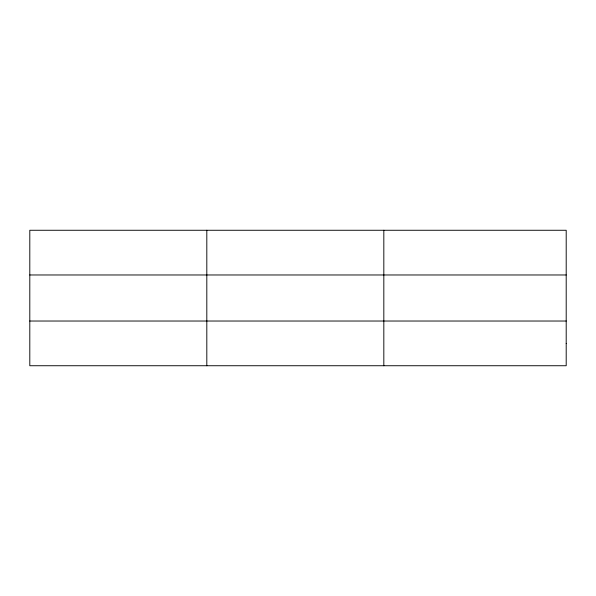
<?xml version="1.0" encoding="UTF-8"?>
<svg xmlns="http://www.w3.org/2000/svg" width="596" height="596" viewBox="0 0 596 596"><rect width="100%" height="100%" fill="white"/><g stroke="black" fill="none" stroke-linecap="round" stroke-linejoin="round"><path stroke-width="0.89" d="M206.812 365.735L206.812 230.265M383.824 365.735L383.824 230.265M29.8 274.972L566.2 274.972M29.8 321.028L566.2 321.028M566.2 343.385L566.2 365.735L29.8 365.735L29.8 230.265L566.2 230.265L566.2 343.385"/></g></svg>
